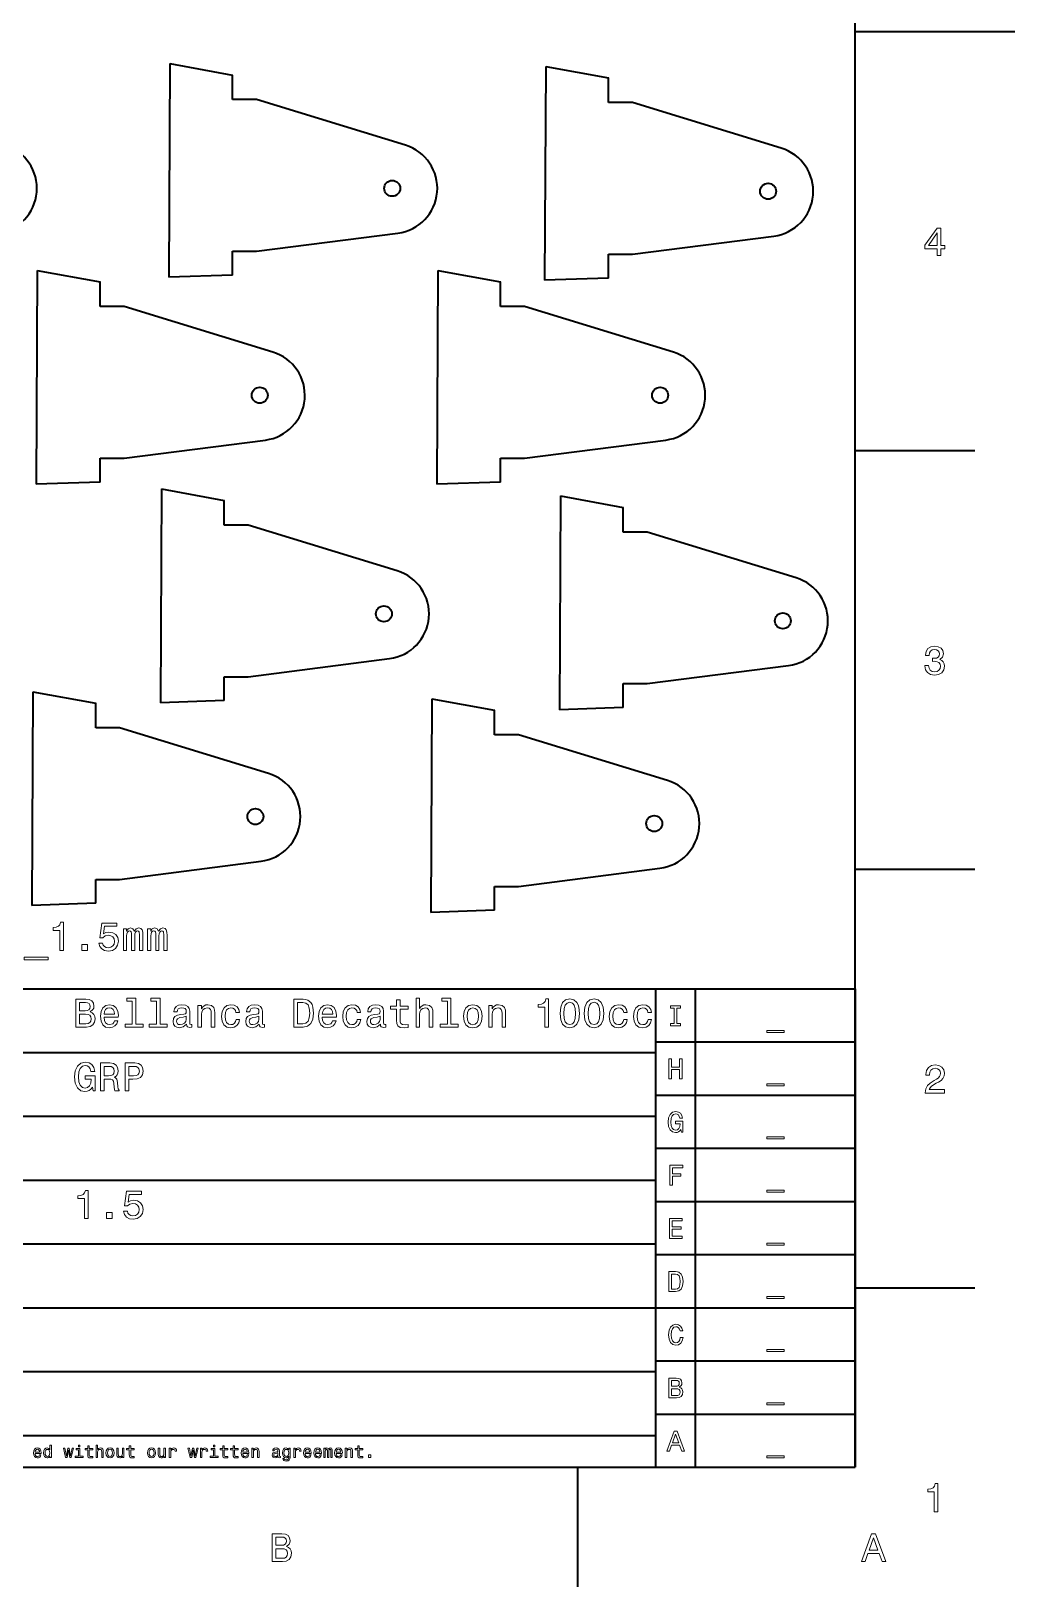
# Model space of a CAD drawing. Extents: x 0 to 1000, y 0 to 400.
# Drawn here: x 876.8 to 1000, y 5 to 200.1 of the extents above; entities that cross this region are included whole.
import ezdxf

# ---------------------------------------------------------------- set-up
doc = ezdxf.new("R2010")
doc.units = 0

msp = doc.modelspace()

# ---------------------------------------------------------------- linework, layer by layer
at = {"color": 7, "lineweight": 35}
for p, q in [((980, 20), (980, 380)), ((980, 200), (1000, 200)), ((894.122559, 196.009735), (893.994873, 169.210556)), ((894.122559, 196.009735), (901.990479, 194.561874)), ((941.217773, 195.640839), (941.090027, 168.84166)), ((941.217773, 195.640839), (949.085632, 194.192978)), ((901.990479, 191.475677), (901.990479, 194.561874)), ((949.085632, 191.106781), (949.085632, 194.192978)), ((904.990479, 191.475677), (901.990479, 191.475677)), ((923.647034, 185.757996), (904.990479, 191.475677)), ((952.085632, 191.106781), (949.085632, 191.106781)), ((970.742188, 185.389099), (952.085632, 191.106781)), ((904.990479, 172.475677), (922.70874, 174.745132)), ((952.085632, 172.106781), (969.803894, 174.376236)), ((901.990479, 169.475677), (901.990479, 172.475677)), ((901.990479, 172.475677), (904.990479, 172.475677)), ((949.085632, 169.106781), (949.085632, 172.106781)), ((949.085632, 172.106781), (952.085632, 172.106781)), ((877.522583, 170.064346), (877.394836, 143.265167)), ((877.522583, 170.064346), (885.390442, 168.616486)), ((927.691772, 170.064346), (927.564026, 143.265167)), ((927.691772, 170.064346), (935.559631, 168.616486)), ((885.390442, 165.530289), (885.390442, 168.616486)), ((901.990479, 169.475677), (893.994873, 169.210556)), ((935.559631, 165.530289), (935.559631, 168.616486)), ((949.085632, 169.106781), (941.090027, 168.84166)), ((888.390442, 165.530289), (885.390442, 165.530289)), ((907.046997, 159.812607), (888.390442, 165.530289)), ((938.559631, 165.530289), (935.559631, 165.530289)), ((957.216187, 159.812607), (938.559631, 165.530289)), ((888.390442, 146.530289), (906.108704, 148.799744)), ((938.559631, 146.530289), (956.277893, 148.799744)), ((885.390442, 143.530289), (885.390442, 146.530289)), ((885.390442, 146.530289), (888.390442, 146.530289)), ((935.559631, 143.530289), (935.559631, 146.530289)), ((935.559631, 146.530289), (938.559631, 146.530289)), ((980, 147.5), (995, 147.5)), ((885.390442, 143.530289), (877.394836, 143.265167)), ((893.084839, 142.659439), (892.957092, 115.86026)), ((893.084839, 142.659439), (900.952698, 141.211578)), ((935.559631, 143.530289), (927.564026, 143.265167)), ((900.952698, 138.125381), (900.952698, 141.211578)), ((943.062256, 141.782654), (942.934509, 114.983475)), ((943.062256, 141.782654), (950.930115, 140.334793)), ((950.930115, 137.248596), (950.930115, 140.334793)), ((903.952698, 138.125381), (900.952698, 138.125381)), ((922.609253, 132.4077), (903.952698, 138.125381)), ((953.930115, 137.248596), (950.930115, 137.248596)), ((972.58667, 131.530914), (953.930115, 137.248596)), ((903.952698, 119.125374), (921.670959, 121.394836)), ((900.952698, 116.125374), (900.952698, 119.125374)), ((900.952698, 119.125374), (903.952698, 119.125374)), ((953.930115, 118.248589), (971.648376, 120.518051)), ((876.976562, 117.242836), (876.848816, 90.443657)), ((876.976562, 117.242836), (884.844421, 115.794983)), ((950.930115, 115.248589), (950.930115, 118.248589)), ((950.930115, 118.248589), (953.930115, 118.248589)), ((884.844421, 112.708771), (884.844421, 115.794983)), ((900.952698, 116.125374), (892.957092, 115.86026)), ((926.953979, 116.366035), (926.826233, 89.566856)), ((926.953979, 116.366035), (934.821838, 114.918182)), ((950.930115, 115.248589), (942.934509, 114.983475)), ((934.821838, 111.83197), (934.821838, 114.918182)), ((887.844421, 112.708771), (884.844421, 112.708771)), ((906.500977, 106.991096), (887.844421, 112.708771)), ((937.821838, 111.83197), (934.821838, 111.83197)), ((956.478394, 106.114296), (937.821838, 111.83197)), ((887.844421, 93.708771), (905.562683, 95.978233)), ((884.844421, 90.708771), (884.844421, 93.708771)), ((884.844421, 93.708771), (887.844421, 93.708771)), ((937.821838, 92.83197), (955.5401, 95.101433)), ((980, 95), (995, 95)), ((934.821838, 89.83197), (934.821838, 92.83197)), ((934.821838, 92.83197), (937.821838, 92.83197)), ((884.844421, 90.708771), (876.848816, 90.443657)), ((934.821838, 89.83197), (926.826233, 89.566856)), ((790, 80), (980, 80)), ((955, 20), (955, 80)), ((960, 20), (960, 80)), ((980, 80), (980, 20)), ((955, 73.333336), (980, 73.333336)), ((835, 72), (955, 72)), ((955, 66.666664), (980, 66.666664)), ((835, 64), (955, 64)), ((955, 60), (980, 60)), ((835, 56), (955, 56)), ((955, 53.333332), (980, 53.333332)), ((835, 48), (955, 48)), ((955, 46.666668), (980, 46.666668)), ((980, 42.5), (995, 42.5)), ((835, 40), (955, 40)), ((955, 40), (980, 40)), ((955, 33.333332), (980, 33.333332)), ((835, 32), (955, 32)), ((955, 26.666666), (980, 26.666666)), ((790, 24), (955, 24)), ((20, 20), (980, 20)), ((790, 20), (980, 20)), ((945.200012, 20), (945.200012, 5))]:
    msp.add_line(p, q, dxfattribs=at)
at = {"color": 7, "lineweight": 13}
for points in [[(990.277405, 171.916794), (990.731262, 171.916794), (990.731262, 172.784225), (991.23053, 172.784225), (991.23053, 173.187683), (990.731262, 173.187683), (990.731262, 175.341141), (990.272339, 175.341141), (988.739197, 173.228027), (988.739197, 172.784225), (990.277405, 172.784225)], [(989.162842, 173.187683), (990.277405, 174.756134), (990.277405, 173.187683)], [(988.729126, 120.516212), (988.729126, 120.480904), (988.809814, 119.996758), (989.046814, 119.633644), (989.420044, 119.401657), (989.914246, 119.315918), (990.438782, 119.401657), (990.832153, 119.623558), (991.08429, 119.976585), (991.175049, 120.430473), (991.134705, 120.728027), (991.023804, 120.9701), (990.842224, 121.1567), (990.600159, 121.29287), (990.927979, 121.565201), (991.043945, 121.998917), (990.968323, 122.392288), (990.751465, 122.689842), (990.398438, 122.876442), (989.914246, 122.942001), (989.460388, 122.861313), (989.112427, 122.639412), (988.885437, 122.286385), (988.809814, 121.81736), (988.809814, 121.782059), (989.258667, 121.782059), (989.299011, 122.104828), (989.430115, 122.336815), (989.641907, 122.478027), (989.939514, 122.528458), (990.201721, 122.488113), (990.393372, 122.382202), (990.509399, 122.210732), (990.554749, 121.978745), (990.509399, 121.731628), (990.388306, 121.565201), (990.176514, 121.46434), (989.889038, 121.434074), (989.692383, 121.439117), (989.692383, 121.040703), (989.939514, 121.050789), (990.257202, 121.005402), (990.494263, 120.884369), (990.635437, 120.687683), (990.685913, 120.430473), (990.630432, 120.13797), (990.484131, 119.921112), (990.252197, 119.784943), (989.944519, 119.739555), (989.626831, 119.789986), (989.394836, 119.941284), (989.248535, 120.183357), (989.193115, 120.516212)], [(880.328735, 84.81263), (880.787659, 84.81263), (880.787659, 88.337845), (880.444702, 88.337845), (880.353943, 88.030212), (880.172424, 87.823441), (879.89502, 87.7024), (879.511719, 87.662056), (879.511719, 87.303986), (880.328735, 87.303986)], [(885.240845, 85.725456), (885.351807, 85.311913), (885.598938, 84.989143), (885.962036, 84.787415), (886.426025, 84.711761), (886.935364, 84.802544), (887.333801, 85.04966), (887.585938, 85.443031), (887.681763, 85.947357), (887.596069, 86.416374), (887.353943, 86.784531), (886.975708, 87.021561), (886.486511, 87.1073), (886.108276, 87.046783), (885.815796, 86.880356), (885.95697, 87.823441), (887.490112, 87.823441), (887.490112, 88.236984), (885.61908, 88.236984), (885.341736, 86.381073), (885.745178, 86.381073), (886.037659, 86.618103), (886.410889, 86.703842), (886.733643, 86.648361), (886.980774, 86.486984), (887.137085, 86.239861), (887.192566, 85.922142), (887.137085, 85.604416), (886.975708, 85.3573), (886.728577, 85.200958), (886.410889, 85.145485), (886.143555, 85.180786), (885.936829, 85.296776), (885.785522, 85.478333), (885.709839, 85.725456)], [(888.307129, 84.81263), (888.715637, 84.81263), (888.715637, 86.623146), (888.740845, 86.895485), (888.816528, 87.092171), (888.932495, 87.20816), (889.083801, 87.253555), (889.204834, 87.213203), (889.285522, 87.112343), (889.325867, 86.940872), (889.341003, 86.713928), (889.341003, 84.81263), (889.724304, 84.81263), (889.724304, 86.623146), (889.749512, 86.890442), (889.825134, 87.087128), (889.946167, 87.20816), (890.097473, 87.253555), (890.218506, 87.213203), (890.299194, 87.112343), (890.349609, 86.713928), (890.349609, 84.81263), (890.758118, 84.81263), (890.758118, 86.68367), (890.73291, 87.071999), (890.652222, 87.369545), (890.490845, 87.551102), (890.228577, 87.616661), (889.920959, 87.5158), (889.68396, 87.223289), (889.497314, 87.510757), (889.184631, 87.616661), (888.897217, 87.5158), (888.7005, 87.233376), (888.7005, 87.520844), (888.307129, 87.520844)], [(891.34314, 84.81263), (891.751648, 84.81263), (891.751648, 86.623146), (891.776855, 86.895485), (891.852539, 87.092171), (891.968506, 87.20816), (892.119812, 87.253555), (892.240845, 87.213203), (892.321533, 87.112343), (892.361877, 86.940872), (892.377014, 86.713928), (892.377014, 84.81263), (892.760315, 84.81263), (892.760315, 86.623146), (892.785522, 86.890442), (892.861145, 87.087128), (892.982178, 87.20816), (893.133484, 87.253555), (893.254517, 87.213203), (893.335205, 87.112343), (893.385681, 86.713928), (893.385681, 84.81263), (893.794189, 84.81263), (893.794189, 86.68367), (893.768921, 87.071999), (893.688232, 87.369545), (893.526855, 87.551102), (893.264648, 87.616661), (892.95697, 87.5158), (892.719971, 87.223289), (892.533386, 87.510757), (892.220703, 87.616661), (891.933228, 87.5158), (891.736511, 87.233376), (891.736511, 87.520844), (891.34314, 87.520844)], [(875.865479, 83.975456), (875.865479, 83.622429), (878.901489, 83.622429), (878.901489, 83.975456)], [(883.107544, 84.81263), (883.803528, 84.81263), (883.803528, 85.564072), (883.107544, 85.564072)], [(884.148438, 77.081413), (884.501465, 77.373917), (884.592224, 77.570602), (884.622498, 77.812683), (884.556946, 78.190918), (884.360229, 78.463257), (884.04248, 78.629684), (883.598694, 78.690201), (882.353027, 78.690201), (882.353027, 75.190201), (883.669312, 75.190201), (884.138306, 75.260803), (884.486328, 75.467575), (884.703186, 75.795387), (884.778809, 76.239189), (884.733459, 76.536743), (884.612366, 76.783859), (884.41571, 76.965416)], [(883.502869, 77.237755), (882.817017, 77.237755), (882.817017, 78.271614), (883.543213, 78.271614), (883.815552, 78.241356), (884.007202, 78.150574), (884.123169, 77.994232), (884.163574, 77.762245), (884.118164, 77.530258), (883.997131, 77.368874), (883.790344, 77.268013)], [(889.42865, 78.438042), (889.42865, 75.5634), (888.515869, 75.5634), (888.515869, 75.190201), (890.780273, 75.190201), (890.780273, 75.5634), (889.872498, 75.5634), (889.872498, 78.811241), (888.732727, 78.811241), (888.732727, 78.438042)], [(892.464722, 78.438042), (892.464722, 75.5634), (891.55188, 75.5634), (891.55188, 75.190201), (893.816284, 75.190201), (893.816284, 75.5634), (892.908508, 75.5634), (892.908508, 78.811241), (891.768738, 78.811241), (891.768738, 78.438042)], [(910.837158, 78.690201), (909.67218, 78.690201), (909.67218, 75.190201), (910.837158, 75.190201), (911.386902, 75.301155), (911.79541, 75.639046), (912.047546, 76.188759), (912.138306, 76.940201), (912.057617, 77.706772), (911.956787, 78.009369), (911.815552, 78.251442), (911.407043, 78.579247), (911.139771, 78.659943)], [(910.80188, 78.271614), (911.185181, 78.195961), (911.447388, 77.963974), (911.60376, 77.55043), (911.654175, 76.940201), (911.598694, 76.350143), (911.442383, 75.9366), (911.175049, 75.689484), (910.80188, 75.608788), (910.141235, 75.608788), (910.141235, 78.271614)], [(922.537476, 77.429398), (922.537476, 76.072769), (922.567749, 75.634003), (922.708923, 75.331413), (922.991333, 75.1549), (923.470459, 75.094383), (923.994934, 75.119598), (923.994934, 75.502884), (923.611694, 75.472618), (923.263672, 75.51297), (923.077087, 75.639046), (922.996399, 75.850861), (922.981262, 76.148415), (922.981262, 77.429398), (923.994934, 77.429398), (923.994934, 77.807632), (922.981262, 77.807632), (922.981262, 78.599426), (922.537476, 78.599426), (922.537476, 77.807632), (921.770874, 77.807632), (921.770874, 77.429398)], [(924.978394, 75.190201), (925.42218, 75.190201), (925.42218, 76.753601), (925.46759, 77.111671), (925.613831, 77.373917), (925.840759, 77.535301), (926.143372, 77.595818), (926.385437, 77.545387), (926.536743, 77.409218), (926.612366, 77.182274), (926.637573, 76.879684), (926.637573, 75.190201), (927.081421, 75.190201), (927.081421, 76.970459), (927.061218, 77.328529), (926.970459, 77.626083), (926.672913, 77.898415), (926.208923, 77.994232), (925.956787, 77.958931), (925.739929, 77.863113), (925.55835, 77.711815), (925.42218, 77.505043), (925.42218, 78.811241), (924.978394, 78.811241)], [(928.896973, 78.438042), (928.896973, 75.5634), (927.984131, 75.5634), (927.984131, 75.190201), (930.248535, 75.190201), (930.248535, 75.5634), (929.340759, 75.5634), (929.340759, 78.811241), (928.200989, 78.811241), (928.200989, 78.438042)], [(941.111694, 75.190201), (941.570618, 75.190201), (941.570618, 78.715416), (941.227661, 78.715416), (941.136902, 78.407784), (940.955322, 78.201004), (940.677917, 78.079971), (940.294678, 78.039627), (940.294678, 77.681557), (941.111694, 77.681557)], [(943.023071, 76.899857), (943.098694, 76.10807), (943.335693, 75.543228), (943.713989, 75.200287), (944.238464, 75.089333), (944.757935, 75.200287), (945.136169, 75.543228), (945.368164, 76.10807), (945.448853, 76.899857), (945.368164, 77.6866), (945.272339, 77.999275), (945.136169, 78.256485), (944.757935, 78.599426), (944.238464, 78.715416), (943.713989, 78.599426), (943.335693, 78.251442), (943.098694, 77.6866)], [(943.507202, 76.899857), (943.547546, 77.510086), (943.673645, 77.948845), (943.900574, 78.206055), (944.238464, 78.296829), (944.571289, 78.206055), (944.798279, 77.948845), (944.924316, 77.510086), (944.964661, 76.899857), (944.924316, 76.284584), (944.798279, 75.845818), (944.571289, 75.588615), (944.238464, 75.502884), (943.900574, 75.588615), (943.673645, 75.845818), (943.547546, 76.284584)], [(946.059082, 76.899857), (946.134705, 76.10807), (946.371765, 75.543228), (946.75, 75.200287), (947.274475, 75.089333), (947.793945, 75.200287), (948.17218, 75.543228), (948.404175, 76.10807), (948.484863, 76.899857), (948.404175, 77.6866), (948.30835, 77.999275), (948.17218, 78.256485), (947.793945, 78.599426), (947.274475, 78.715416), (946.75, 78.599426), (946.371765, 78.251442), (946.134705, 77.6866)], [(946.543213, 76.899857), (946.583557, 77.510086), (946.709656, 77.948845), (946.936584, 78.206055), (947.274475, 78.296829), (947.607361, 78.206055), (947.83429, 77.948845), (947.960388, 77.510086), (948.000732, 76.899857), (947.960388, 76.284584), (947.83429, 75.845818), (947.607361, 75.588615), (947.274475, 75.502884), (946.936584, 75.588615), (946.709656, 75.845818), (946.583557, 76.284584)], [(883.613831, 75.608788), (882.817017, 75.608788), (882.817017, 76.814117), (883.56842, 76.814117), (883.886169, 76.778816), (884.113098, 76.672913), (884.249268, 76.491356), (884.294678, 76.229103), (884.249268, 75.951729), (884.123169, 75.760086), (883.911377, 75.644089)], [(885.898438, 76.415703), (887.673645, 76.415703), (887.67865, 76.622475), (887.597961, 77.202446), (887.376099, 77.636169), (887.023071, 77.898415), (886.554016, 77.994232), (886.095093, 77.893372), (885.742065, 77.610947), (885.515137, 77.152016), (885.434448, 76.546829), (885.510071, 75.926514), (885.737061, 75.472618), (886.085022, 75.190201), (886.538879, 75.094383), (886.932251, 75.159943), (887.255066, 75.331413), (887.492065, 75.603745), (887.628235, 75.966858), (887.189453, 75.966858), (887.098694, 75.765129), (886.96759, 75.613831), (886.59436, 75.492798), (886.306946, 75.548271), (886.090088, 75.724785), (885.948853, 76.012245), (885.898438, 76.400574)], [(885.898438, 76.788902), (885.953918, 77.136887), (886.090088, 77.394089), (886.296814, 77.55043), (886.569153, 77.605904), (886.836426, 77.55043), (887.043213, 77.394089), (887.169312, 77.136887), (887.214722, 76.788902)], [(896.226929, 75.543228), (896.226929, 75.528099), (896.252136, 75.356628), (896.32782, 75.235588), (896.645508, 75.139771), (896.892639, 75.180115), (896.892639, 75.523056), (896.786743, 75.507927), (896.645508, 75.573486), (896.6203, 75.775215), (896.6203, 77.177231), (896.559814, 77.535301), (896.383301, 77.78746), (896.075623, 77.938759), (895.641907, 77.994232), (895.218323, 77.933716), (894.90564, 77.762245), (894.708923, 77.494957), (894.643372, 77.14193), (894.643372, 77.111671), (895.041809, 77.111671), (895.077087, 77.323486), (895.188049, 77.474785), (895.369568, 77.565559), (895.626831, 77.600861), (895.873901, 77.575645), (896.050415, 77.5), (896.156311, 77.368874), (896.19165, 77.187317), (896.171448, 76.975502), (896.090759, 76.869598), (895.889038, 76.81916), (895.510803, 76.778816), (895.077087, 76.688042), (894.76947, 76.526657), (894.587891, 76.274498), (894.53241, 75.901299), (894.582825, 75.568443), (894.739197, 75.321327), (894.991333, 75.164986), (895.339355, 75.109512), (895.80835, 75.215416)], [(896.176514, 76.138329), (896.115967, 75.876083), (895.95459, 75.674347), (895.712524, 75.543228), (895.414978, 75.497841), (895.223328, 75.523056), (895.087158, 75.603745), (895.001465, 75.744957), (894.976196, 75.941643), (894.996399, 76.118156), (895.077087, 76.244232), (895.399841, 76.385445), (895.80835, 76.445961), (896.176514, 76.567001)], [(897.654175, 75.190201), (898.097961, 75.190201), (898.097961, 76.753601), (898.143372, 77.111671), (898.289612, 77.373917), (898.516602, 77.535301), (898.819153, 77.595818), (899.061218, 77.545387), (899.212524, 77.409218), (899.288208, 77.182274), (899.313416, 76.879684), (899.313416, 75.190201), (899.757202, 75.190201), (899.757202, 76.970459), (899.737061, 77.328529), (899.64624, 77.626083), (899.348694, 77.898415), (898.884705, 77.994232), (898.627502, 77.958931), (898.410645, 77.863113), (898.22406, 77.701729), (898.07782, 77.484871), (898.07782, 77.898415), (897.654175, 77.898415)], [(902.414978, 77.000717), (902.85376, 77.000717), (902.762939, 77.404175), (902.546082, 77.721901), (902.208191, 77.918587), (901.76947, 77.994232), (901.285278, 77.893372), (900.917175, 77.610947), (900.685181, 77.152016), (900.604492, 76.536743), (900.680115, 75.926514), (900.907043, 75.472618), (901.265137, 75.190201), (901.754333, 75.094383), (902.188049, 75.170029), (902.52594, 75.381844), (902.757935, 75.714699), (902.858765, 76.158501), (902.435181, 76.158501), (902.359497, 75.876083), (902.218323, 75.664261), (902.016602, 75.533142), (901.76947, 75.492798), (901.461792, 75.558357), (901.239929, 75.760086), (901.10376, 76.087898), (901.05835, 76.551872), (901.10376, 77.00576), (901.244934, 77.333572), (901.471924, 77.535301), (901.76947, 77.605904), (902.031677, 77.560516), (902.228394, 77.444527), (902.359497, 77.252884)], [(905.335022, 75.543228), (905.335022, 75.528099), (905.360229, 75.356628), (905.435852, 75.235588), (905.753601, 75.139771), (906.000732, 75.180115), (906.000732, 75.523056), (905.894836, 75.507927), (905.753601, 75.573486), (905.728394, 75.775215), (905.728394, 77.177231), (905.667847, 77.535301), (905.491333, 77.78746), (905.183716, 77.938759), (904.75, 77.994232), (904.326355, 77.933716), (904.013672, 77.762245), (903.817017, 77.494957), (903.751465, 77.14193), (903.751465, 77.111671), (904.149841, 77.111671), (904.185181, 77.323486), (904.296143, 77.474785), (904.477661, 77.565559), (904.734863, 77.600861), (904.981995, 77.575645), (905.158508, 77.5), (905.264404, 77.368874), (905.299683, 77.187317), (905.279541, 76.975502), (905.198853, 76.869598), (904.997131, 76.81916), (904.618896, 76.778816), (904.185181, 76.688042), (903.877502, 76.526657), (903.695984, 76.274498), (903.640503, 75.901299), (903.690918, 75.568443), (903.84729, 75.321327), (904.099426, 75.164986), (904.447388, 75.109512), (904.916443, 75.215416)], [(905.284607, 76.138329), (905.22406, 75.876083), (905.062683, 75.674347), (904.820618, 75.543228), (904.523071, 75.497841), (904.331421, 75.523056), (904.195251, 75.603745), (904.109497, 75.744957), (904.08429, 75.941643), (904.104492, 76.118156), (904.185181, 76.244232), (904.507935, 76.385445), (904.916443, 76.445961), (905.284607, 76.567001)], [(913.222595, 76.415703), (914.997864, 76.415703), (915.002869, 76.622475), (914.92218, 77.202446), (914.700317, 77.636169), (914.34729, 77.898415), (913.878235, 77.994232), (913.419312, 77.893372), (913.066284, 77.610947), (912.839355, 77.152016), (912.758667, 76.546829), (912.83429, 75.926514), (913.061218, 75.472618), (913.409241, 75.190201), (913.863098, 75.094383), (914.25647, 75.159943), (914.579224, 75.331413), (914.816284, 75.603745), (914.952454, 75.966858), (914.513672, 75.966858), (914.422913, 75.765129), (914.291809, 75.613831), (913.918579, 75.492798), (913.631104, 75.548271), (913.414246, 75.724785), (913.273071, 76.012245), (913.222595, 76.400574)], [(913.222595, 76.788902), (913.278076, 77.136887), (913.414246, 77.394089), (913.621033, 77.55043), (913.893372, 77.605904), (914.160645, 77.55043), (914.367432, 77.394089), (914.49353, 77.136887), (914.538879, 76.788902)], [(917.595093, 77.000717), (918.033875, 77.000717), (917.943054, 77.404175), (917.726196, 77.721901), (917.388306, 77.918587), (916.949585, 77.994232), (916.465393, 77.893372), (916.09729, 77.610947), (915.865295, 77.152016), (915.784607, 76.536743), (915.860229, 75.926514), (916.087158, 75.472618), (916.445251, 75.190201), (916.934448, 75.094383), (917.368164, 75.170029), (917.706055, 75.381844), (917.938049, 75.714699), (918.038879, 76.158501), (917.615295, 76.158501), (917.539612, 75.876083), (917.398438, 75.664261), (917.196655, 75.533142), (916.949585, 75.492798), (916.641907, 75.558357), (916.420044, 75.760086), (916.283875, 76.087898), (916.238464, 76.551872), (916.283875, 77.00576), (916.425049, 77.333572), (916.652039, 77.535301), (916.949585, 77.605904), (917.211792, 77.560516), (917.408508, 77.444527), (917.539612, 77.252884)], [(920.515137, 75.543228), (920.515137, 75.528099), (920.540344, 75.356628), (920.615967, 75.235588), (920.933716, 75.139771), (921.180847, 75.180115), (921.180847, 75.523056), (921.074951, 75.507927), (920.933716, 75.573486), (920.908508, 75.775215), (920.908508, 77.177231), (920.847961, 77.535301), (920.671448, 77.78746), (920.363831, 77.938759), (919.930115, 77.994232), (919.50647, 77.933716), (919.193787, 77.762245), (918.997131, 77.494957), (918.93158, 77.14193), (918.93158, 77.111671), (919.329956, 77.111671), (919.365295, 77.323486), (919.476196, 77.474785), (919.657776, 77.565559), (919.914978, 77.600861), (920.162109, 77.575645), (920.338623, 77.5), (920.444519, 77.368874), (920.479797, 77.187317), (920.459656, 76.975502), (920.378967, 76.869598), (920.177246, 76.81916), (919.799011, 76.778816), (919.365295, 76.688042), (919.057617, 76.526657), (918.876099, 76.274498), (918.820618, 75.901299), (918.871033, 75.568443), (919.027344, 75.321327), (919.279541, 75.164986), (919.627502, 75.109512), (920.096558, 75.215416)], [(920.464722, 76.138329), (920.404175, 75.876083), (920.242798, 75.674347), (920.000732, 75.543228), (919.703186, 75.497841), (919.511536, 75.523056), (919.375366, 75.603745), (919.289612, 75.744957), (919.264404, 75.941643), (919.284607, 76.118156), (919.365295, 76.244232), (919.688049, 76.385445), (920.096558, 76.445961), (920.464722, 76.567001)], [(930.919312, 76.541786), (931, 75.926514), (931.231995, 75.472618), (931.600159, 75.190201), (932.09436, 75.094383), (932.583557, 75.190201), (932.951721, 75.467575), (933.183716, 75.921471), (933.26947, 76.541786), (933.183716, 77.157059), (932.951721, 77.61599), (932.583557, 77.893372), (932.09436, 77.994232), (931.600159, 77.893372), (931.231995, 77.610947), (931, 77.157059)], [(931.373169, 76.546829), (931.418579, 77.000717), (931.559814, 77.328529), (931.786743, 77.530258), (932.09436, 77.600861), (932.396973, 77.530258), (932.623901, 77.333572), (932.765137, 77.000717), (932.815552, 76.546829), (932.765137, 76.087898), (932.623901, 75.755043), (932.396973, 75.553314), (932.09436, 75.487755), (931.786743, 75.553314), (931.559814, 75.755043), (931.418579, 76.087898)], [(934.086426, 75.190201), (934.530273, 75.190201), (934.530273, 76.753601), (934.575623, 77.111671), (934.721924, 77.373917), (934.948853, 77.535301), (935.251465, 77.595818), (935.49353, 77.545387), (935.644775, 77.409218), (935.720459, 77.182274), (935.745667, 76.879684), (935.745667, 75.190201), (936.189453, 75.190201), (936.189453, 76.970459), (936.169312, 77.328529), (936.078491, 77.626083), (935.780945, 77.898415), (935.317017, 77.994232), (935.059814, 77.958931), (934.842957, 77.863113), (934.656311, 77.701729), (934.510071, 77.484871), (934.510071, 77.898415), (934.086426, 77.898415)], [(950.991333, 77.000717), (951.430115, 77.000717), (951.339355, 77.404175), (951.122437, 77.721901), (950.784546, 77.918587), (950.345825, 77.994232), (949.861694, 77.893372), (949.49353, 77.610947), (949.261536, 77.152016), (949.180847, 76.536743), (949.25647, 75.926514), (949.483398, 75.472618), (949.841492, 75.190201), (950.330688, 75.094383), (950.764404, 75.170029), (951.102295, 75.381844), (951.33429, 75.714699), (951.435181, 76.158501), (951.011536, 76.158501), (950.935852, 75.876083), (950.794678, 75.664261), (950.592896, 75.533142), (950.345825, 75.492798), (950.038147, 75.558357), (949.816284, 75.760086), (949.680115, 76.087898), (949.634705, 76.551872), (949.680115, 77.00576), (949.821289, 77.333572), (950.048279, 77.535301), (950.345825, 77.605904), (950.608032, 77.560516), (950.804749, 77.444527), (950.935852, 77.252884)], [(954.027344, 77.000717), (954.466125, 77.000717), (954.375366, 77.404175), (954.158508, 77.721901), (953.820618, 77.918587), (953.381836, 77.994232), (952.897705, 77.893372), (952.529541, 77.610947), (952.297546, 77.152016), (952.216858, 76.536743), (952.29248, 75.926514), (952.51947, 75.472618), (952.877502, 75.190201), (953.366699, 75.094383), (953.800415, 75.170029), (954.138306, 75.381844), (954.3703, 75.714699), (954.471191, 76.158501), (954.047546, 76.158501), (953.971924, 75.876083), (953.830688, 75.664261), (953.628967, 75.533142), (953.381836, 75.492798), (953.074219, 75.558357), (952.852295, 75.760086), (952.716125, 76.087898), (952.670715, 76.551872), (952.716125, 77.00576), (952.857361, 77.333572), (953.08429, 77.535301), (953.381836, 77.605904), (953.644104, 77.560516), (953.840759, 77.444527), (953.971924, 77.252884)], [(957.33429, 75.659821), (956.87323, 75.659821), (956.87323, 75.357224), (958.126831, 75.357224), (958.126831, 75.659821), (957.66571, 75.659821), (957.66571, 77.554626), (958.126831, 77.554626), (958.126831, 77.857224), (956.87323, 77.857224), (956.87323, 77.554626), (957.33429, 77.554626)], [(968.91571, 74.759239), (968.91571, 74.50708), (971.08429, 74.50708), (971.08429, 74.759239)], [(884.440918, 67.659218), (884.526672, 67.190201), (884.778809, 67.190201), (884.778809, 69.081413), (883.502869, 69.081413), (883.502869, 68.65274), (884.289612, 68.65274), (884.289612, 68.622475), (884.229126, 68.158501), (884.067749, 67.815559), (883.820618, 67.598701), (883.512939, 67.528099), (883.170044, 67.618874), (882.90271, 67.891212), (882.731262, 68.340057), (882.670776, 68.95533), (882.726196, 69.565559), (882.897705, 70.014412), (883.170044, 70.286743), (883.538208, 70.382561), (883.790344, 70.33213), (883.997131, 70.190918), (884.148438, 69.953888), (884.234131, 69.636169), (884.733459, 69.636169), (884.602295, 70.120316), (884.355164, 70.483429), (884.007202, 70.70533), (883.56842, 70.786026), (882.99353, 70.659943), (882.559814, 70.291786), (882.28241, 69.711815), (882.186584, 68.940201), (882.28241, 68.163544), (882.559814, 67.583572), (882.968323, 67.215416), (883.482727, 67.094383), (883.770203, 67.134727), (884.027405, 67.235588), (884.249268, 67.412102)], [(885.429382, 67.190201), (885.898438, 67.190201), (885.898438, 68.66787), (886.377502, 68.66787), (886.73053, 68.65274), (886.952454, 68.58213), (887.073486, 68.415703), (887.123901, 68.118156), (887.149109, 67.664261), (887.179382, 67.366714), (887.239929, 67.190201), (887.76947, 67.190201), (887.76947, 67.286018), (887.653442, 67.427231), (887.613098, 67.689484), (887.57782, 68.254318), (887.492065, 68.672913), (887.376099, 68.804031), (887.194519, 68.899857), (887.39624, 69.025932), (887.537476, 69.202446), (887.628235, 69.424347), (887.658508, 69.691643), (887.587891, 70.115273), (887.386169, 70.432999), (887.053345, 70.624641), (886.599426, 70.690201), (885.429382, 70.690201)], [(886.468323, 70.261528), (886.77594, 70.23127), (886.992798, 70.135445), (887.128967, 69.958931), (887.174377, 69.681557), (887.123901, 69.389046), (886.987732, 69.212532), (886.755737, 69.121758), (886.438049, 69.096542), (885.898438, 69.096542), (885.898438, 70.261528)], [(888.52594, 67.190201), (888.989929, 67.190201), (888.989929, 68.66787), (889.504333, 68.66787), (890.023804, 68.693085), (890.437317, 68.869598), (890.70459, 69.212532), (890.79541, 69.681557), (890.724792, 70.115273), (890.523071, 70.432999), (890.190186, 70.624641), (889.736328, 70.690201), (888.52594, 70.690201)], [(889.610229, 70.261528), (889.912842, 70.23127), (890.134705, 70.135445), (890.265869, 69.958931), (890.311218, 69.681557), (890.260803, 69.389046), (890.124634, 69.212532), (889.892639, 69.121758), (889.574951, 69.096542), (888.989929, 69.096542), (888.989929, 70.261528)], [(956.664246, 68.690559), (956.999268, 68.690559), (956.999268, 69.864914), (958.000732, 69.864914), (958.000732, 68.690559), (958.332153, 68.690559), (958.332153, 71.190559), (958.000732, 71.190559), (958.000732, 70.171104), (956.999268, 70.171104), (956.999268, 71.190559), (956.664246, 71.190559)], [(988.76947, 66.916786), (991.175049, 66.916786), (991.175049, 67.350502), (989.273804, 67.350502), (989.3797, 67.587532), (989.561218, 67.784218), (990.121033, 68.142288), (990.418579, 68.293587), (990.751465, 68.510445), (990.988464, 68.762604), (991.124634, 69.060158), (991.175049, 69.398056), (991.089355, 69.821686), (990.852295, 70.154541), (990.489197, 70.366356), (990.020203, 70.442001), (989.536011, 70.35627), (989.167847, 70.119232), (988.930847, 69.740997), (988.850159, 69.241714), (988.850159, 69.171112), (989.309082, 69.171112), (989.309082, 69.211456), (989.354492, 69.554398), (989.490662, 69.806557), (989.70752, 69.967941), (989.994934, 70.023415), (990.287476, 69.972984), (990.504333, 69.846901), (990.645569, 69.650215), (990.695984, 69.403099), (990.660645, 69.171112), (990.564819, 68.974426), (990.403442, 68.802956), (990.18158, 68.651657), (989.884033, 68.490273), (989.389771, 68.177589), (989.041809, 67.844742), (988.835022, 67.441284), (988.76947, 66.931915)], [(968.91571, 68.092575), (968.91571, 67.840416), (971.08429, 67.840416), (971.08429, 68.092575)], [(958.159241, 62.35891), (958.220459, 62.023895), (958.400574, 62.023895), (958.400574, 63.37476), (957.489197, 63.37476), (957.489197, 63.068565), (958.051147, 63.068565), (958.051147, 63.046951), (958.007935, 62.715538), (957.892639, 62.470581), (957.716125, 62.315681), (957.496399, 62.265251), (957.251465, 62.33009), (957.060547, 62.524616), (956.938049, 62.845222), (956.894836, 63.284702), (956.934448, 63.720581), (957.056946, 64.041183), (957.251465, 64.23571), (957.514404, 64.304153), (957.694519, 64.268135), (957.842224, 64.167267), (957.950317, 63.997959), (958.011536, 63.771015), (958.368164, 63.771015), (958.274475, 64.116837), (958.097961, 64.376198), (957.849426, 64.534698), (957.536011, 64.592339), (957.125366, 64.502281), (956.815552, 64.239311), (956.617432, 63.825047), (956.549011, 63.273895), (956.617432, 62.719139), (956.815552, 62.304874), (957.107361, 62.041908), (957.474792, 61.955452), (957.680115, 61.984268), (957.863831, 62.056316), (958.022339, 62.182396)], [(968.91571, 61.425911), (968.91571, 61.173752), (971.08429, 61.173752), (971.08429, 61.425911)], [(956.761536, 55.357231), (957.096558, 55.357231), (957.096558, 56.506367), (958.148438, 56.506367), (958.148438, 56.805359), (957.096558, 56.805359), (957.096558, 57.554638), (958.389771, 57.554638), (958.389771, 57.857231), (956.761536, 57.857231)], [(883.427246, 51.190201), (883.886169, 51.190201), (883.886169, 54.715416), (883.543213, 54.715416), (883.452454, 54.40778), (883.270874, 54.201008), (882.99353, 54.079971), (882.610229, 54.039623), (882.610229, 53.681557), (883.427246, 53.681557)], [(968.91571, 54.759247), (968.91571, 54.507088), (971.08429, 54.507088), (971.08429, 54.759247)], [(888.339355, 52.103024), (888.450317, 51.68948), (888.697388, 51.366714), (889.060547, 51.164986), (889.524475, 51.089336), (890.033875, 51.180115), (890.432251, 51.427231), (890.684448, 51.820602), (890.780273, 52.324928), (890.694519, 52.793945), (890.452454, 53.162102), (890.074219, 53.399136), (889.585022, 53.484871), (889.206787, 53.424351), (888.914246, 53.257923), (889.055481, 54.201008), (890.588623, 54.201008), (890.588623, 54.614552), (888.71759, 54.614552), (888.440186, 52.758644), (888.843689, 52.758644), (889.136169, 52.995678), (889.509338, 53.081409), (889.832153, 53.025936), (890.079224, 52.864552), (890.235596, 52.617435), (890.291077, 52.299709), (890.235596, 51.981987), (890.074219, 51.734871), (889.827087, 51.578529), (889.509338, 51.523052), (889.242065, 51.558357), (889.035278, 51.674351), (888.884033, 51.855907), (888.80835, 52.103024)], [(886.206055, 51.190201), (886.902039, 51.190201), (886.902039, 51.941643), (886.206055, 51.941643)], [(956.74353, 48.690563), (958.328552, 48.690563), (958.328552, 48.993156), (957.074951, 48.993156), (957.074951, 49.839699), (958.19165, 49.839699), (958.19165, 50.138691), (957.074951, 50.138691), (957.074951, 50.88797), (958.299744, 50.88797), (958.299744, 51.190563), (956.74353, 51.190563)], [(968.91571, 48.092579), (968.91571, 47.84042), (971.08429, 47.84042), (971.08429, 48.092579)], [(957.496399, 44.523895), (956.664246, 44.523895), (956.664246, 42.023895), (957.496399, 42.023895), (957.889038, 42.103146), (958.180847, 42.344501), (958.360962, 42.737152), (958.425781, 43.273895), (958.368164, 43.821445), (958.296143, 44.037582), (958.195251, 44.210495), (957.903442, 44.444645), (957.712524, 44.502281)], [(957.471191, 44.224903), (957.744934, 44.170868), (957.932251, 44.005165), (958.043945, 43.709774), (958.079956, 43.273895), (958.040344, 42.852425), (957.92865, 42.557037), (957.737732, 42.380524), (957.471191, 42.322887), (956.999268, 42.322887), (956.999268, 44.224903)], [(968.91571, 41.425911), (968.91571, 41.173752), (971.08429, 41.173752), (971.08429, 41.425911)], [(958.083557, 36.286625), (958.011536, 35.984032), (957.892639, 35.767895), (957.726929, 35.634609), (957.53241, 35.591381), (957.298279, 35.656223), (957.114563, 35.850746), (956.992065, 36.167751), (956.952454, 36.607231), (956.992065, 37.04311), (957.110962, 37.363716), (957.294678, 37.558239), (957.53241, 37.626682), (957.705322, 37.59066), (957.853027, 37.489796), (957.968323, 37.327694), (958.047546, 37.104351), (958.389771, 37.104351), (958.281677, 37.446568), (958.09436, 37.705933), (957.838623, 37.868038), (957.53241, 37.925674), (957.150574, 37.835617), (956.858765, 37.583454), (956.671448, 37.169189), (956.606628, 36.607231), (956.671448, 36.045273), (956.858765, 35.631008), (957.150574, 35.375244), (957.53241, 35.288788), (957.867432, 35.357231), (958.137634, 35.548153), (958.328552, 35.861553), (958.429382, 36.286625)], [(968.91571, 34.759247), (968.91571, 34.507088), (971.08429, 34.507088), (971.08429, 34.759247)], [(957.950317, 30.041426), (958.202454, 30.250359), (958.267273, 30.39085), (958.288879, 30.563761), (958.242065, 30.833933), (958.101562, 31.028458), (957.874634, 31.147333), (957.557617, 31.190561), (956.667847, 31.190561), (956.667847, 28.690561), (957.608093, 28.690561), (957.943115, 28.740993), (958.19165, 28.888687), (958.346558, 29.122837), (958.400574, 29.43984), (958.368164, 29.652376), (958.281677, 29.82889), (958.141235, 29.958572)], [(957.489197, 30.153097), (956.999268, 30.153097), (956.999268, 30.891569), (957.518005, 30.891569), (957.712524, 30.869957), (957.849426, 30.805115), (957.932251, 30.693443), (957.961121, 30.527737), (957.92865, 30.36203), (957.842224, 30.246758), (957.694519, 30.174711)], [(957.56842, 28.989553), (956.999268, 28.989553), (956.999268, 29.850504), (957.536011, 29.850504), (957.763, 29.825287), (957.925049, 29.74964), (958.022339, 29.619957), (958.054749, 29.432636), (958.022339, 29.234509), (957.932251, 29.097622), (957.781006, 29.014769)], [(968.91571, 28.092579), (968.91571, 27.840418), (971.08429, 27.840418), (971.08429, 28.092579)], [(956.404907, 22.023895), (956.736328, 22.023895), (956.999268, 22.758766), (957.997131, 22.758766), (958.260071, 22.023895), (958.598694, 22.023895), (957.683716, 24.527498), (957.316284, 24.527498)], [(957.114563, 23.064962), (957.5, 24.167267), (957.885437, 23.064962)], [(877.245667, 21.739553), (878.00647, 21.739553), (878.008667, 21.828169), (877.97406, 22.076729), (877.878967, 22.262608), (877.727661, 22.375), (877.526672, 22.416065), (877.329956, 22.372837), (877.178711, 22.251801), (877.081421, 22.055115), (877.046814, 21.795748), (877.079285, 21.529898), (877.176514, 21.335373), (877.325684, 21.214336), (877.520203, 21.173269), (877.688782, 21.201368), (877.827087, 21.274855), (877.928711, 21.391569), (877.987061, 21.54719), (877.799011, 21.54719), (877.760071, 21.460733), (877.703918, 21.395893), (877.543945, 21.344019), (877.420776, 21.367794), (877.32782, 21.443443), (877.267334, 21.566643), (877.245667, 21.733068)], [(877.245667, 21.899494), (877.26947, 22.04863), (877.32782, 22.158861), (877.416443, 22.225864), (877.533142, 22.24964), (877.647705, 22.225864), (877.736328, 22.158861), (877.790344, 22.04863), (877.809814, 21.899494)], [(879.093689, 21.393732), (879.093689, 21.214336), (879.283875, 21.214336), (879.283875, 22.766211), (879.095825, 22.766211), (879.095825, 22.197765), (878.95105, 22.36203), (878.862427, 22.400936), (878.760803, 22.416065), (878.577087, 22.372837), (878.434448, 22.251801), (878.341492, 22.057276), (878.309082, 21.795748), (878.341492, 21.534222), (878.434448, 21.337536), (878.577087, 21.214336), (878.760803, 21.173269), (878.862427, 21.1884), (878.953186, 21.227304)], [(878.793213, 22.245316), (878.918579, 22.215057), (879.013672, 22.130762), (879.069885, 21.990273), (879.091492, 21.795748), (879.069885, 21.599062), (879.013672, 21.458572), (878.918579, 21.372118), (878.793213, 21.344019), (878.674377, 21.372118), (878.583618, 21.458572), (878.523071, 21.601225), (878.503601, 21.795748), (878.523071, 21.988111), (878.583618, 22.128601), (878.674377, 22.215057)], [(881.257202, 21.214336), (881.430115, 22.199926), (881.603027, 21.214336), (881.784607, 21.214336), (882.069885, 22.375), (881.886169, 22.375), (881.693848, 21.389408), (881.523071, 22.375), (881.335022, 22.375), (881.164307, 21.389408), (880.971924, 22.375), (880.790344, 22.375), (881.075684, 21.214336)], [(882.865295, 21.374279), (882.865295, 22.336094), (882.376831, 22.336094), (882.376831, 22.17399), (882.67511, 22.17399), (882.67511, 21.374279), (882.286011, 21.374279), (882.286011, 21.214336), (883.258667, 21.214336), (883.258667, 21.374279)], [(882.871765, 22.766211), (882.670776, 22.766211), (882.670776, 22.550072), (882.871765, 22.550072)], [(883.840088, 22.17399), (883.840088, 21.592579), (883.853027, 21.404537), (883.913574, 21.274855), (884.034607, 21.199207), (884.239929, 21.173269), (884.464722, 21.184076), (884.464722, 21.348343), (884.300476, 21.335373), (884.151306, 21.352665), (884.07135, 21.4067), (884.036743, 21.497478), (884.030273, 21.625), (884.030273, 22.17399), (884.464722, 22.17399), (884.464722, 22.336094), (884.030273, 22.336094), (884.030273, 22.675432), (883.840088, 22.675432), (883.840088, 22.336094), (883.511536, 22.336094), (883.511536, 22.17399)], [(884.886169, 21.214336), (885.076416, 21.214336), (885.076416, 21.884365), (885.095825, 22.037823), (885.158508, 22.150215), (885.255798, 22.219379), (885.385498, 22.245316), (885.489197, 22.223701), (885.554077, 22.165344), (885.586487, 22.068083), (885.59729, 21.9384), (885.59729, 21.214336), (885.787476, 21.214336), (885.787476, 21.977304), (885.778809, 22.130762), (885.739929, 22.258286), (885.612427, 22.375), (885.413574, 22.416065), (885.305481, 22.400936), (885.212585, 22.359869), (885.134766, 22.295029), (885.076416, 22.206411), (885.076416, 22.766211), (884.886169, 22.766211)], [(886.131165, 21.793587), (886.16571, 21.529898), (886.265137, 21.335373), (886.422913, 21.214336), (886.634766, 21.173269), (886.844421, 21.214336), (887.002197, 21.333212), (887.101624, 21.527737), (887.138367, 21.793587), (887.101624, 22.057276), (887.002197, 22.253962), (886.844421, 22.372837), (886.634766, 22.416065), (886.422913, 22.372837), (886.265137, 22.251801), (886.16571, 22.057276)], [(886.325684, 21.795748), (886.345154, 21.990273), (886.40564, 22.130762), (886.50293, 22.217218), (886.634766, 22.247478), (886.764404, 22.217218), (886.861694, 22.132925), (886.922241, 21.990273), (886.943848, 21.795748), (886.922241, 21.599062), (886.861694, 21.456411), (886.764404, 21.369955), (886.634766, 21.341858), (886.50293, 21.369955), (886.40564, 21.456411), (886.345154, 21.599062)], [(888.383301, 22.375), (888.193115, 22.375), (888.193115, 21.704971), (888.171509, 21.549351), (888.108826, 21.436958), (888.011536, 21.367794), (887.884033, 21.34618), (887.782471, 21.363472), (887.71759, 21.415344), (887.680847, 21.503962), (887.672241, 21.629322), (887.672241, 22.375), (887.481995, 22.375), (887.481995, 21.61203), (887.488525, 21.458572), (887.529541, 21.331051), (887.654907, 21.214336), (887.855957, 21.173269), (887.963989, 21.1884), (888.056946, 21.227304), (888.136902, 21.294308), (888.201782, 21.391569), (888.201782, 21.214336), (888.383301, 21.214336)], [(889.044678, 22.17399), (889.044678, 21.592579), (889.057678, 21.404537), (889.118164, 21.274855), (889.239258, 21.199207), (889.44458, 21.173269), (889.669312, 21.184076), (889.669312, 21.348343), (889.505066, 21.335373), (889.355957, 21.352665), (889.276001, 21.4067), (889.241394, 21.497478), (889.234924, 21.625), (889.234924, 22.17399), (889.669312, 22.17399), (889.669312, 22.336094), (889.234924, 22.336094), (889.234924, 22.675432), (889.044678, 22.675432), (889.044678, 22.336094), (888.716187, 22.336094), (888.716187, 22.17399)], [(891.335754, 21.793587), (891.370361, 21.529898), (891.469788, 21.335373), (891.627563, 21.214336), (891.839355, 21.173269), (892.049011, 21.214336), (892.206787, 21.333212), (892.306213, 21.527737), (892.342957, 21.793587), (892.306213, 22.057276), (892.206787, 22.253962), (892.049011, 22.372837), (891.839355, 22.416065), (891.627563, 22.372837), (891.469788, 22.251801), (891.370361, 22.057276)], [(891.530273, 21.795748), (891.549744, 21.990273), (891.610291, 22.130762), (891.70752, 22.217218), (891.839355, 22.247478), (891.969055, 22.217218), (892.066345, 22.132925), (892.126831, 21.990273), (892.148438, 21.795748), (892.126831, 21.599062), (892.066345, 21.456411), (891.969055, 21.369955), (891.839355, 21.341858), (891.70752, 21.369955), (891.610291, 21.456411), (891.549744, 21.599062)], [(893.587952, 22.375), (893.397705, 22.375), (893.397705, 21.704971), (893.376099, 21.549351), (893.313416, 21.436958), (893.216187, 21.367794), (893.088623, 21.34618), (892.987061, 21.363472), (892.922241, 21.415344), (892.885498, 21.503962), (892.876831, 21.629322), (892.876831, 22.375), (892.686646, 22.375), (892.686646, 21.61203), (892.693115, 21.458572), (892.734192, 21.331051), (892.859558, 21.214336), (893.060547, 21.173269), (893.16864, 21.1884), (893.261597, 21.227304), (893.341553, 21.294308), (893.406372, 21.391569), (893.406372, 21.214336), (893.587952, 21.214336)], [(894.065613, 21.214336), (894.255798, 21.214336), (894.255798, 21.877882), (894.275269, 22.037823), (894.333618, 22.152376), (894.428711, 22.22154), (894.556213, 22.245316), (894.651367, 22.230186), (894.722656, 22.186958), (894.765869, 22.113472), (894.781006, 22.014048), (894.973389, 22.014048), (894.947449, 22.189121), (894.876099, 22.31448), (894.757263, 22.390129), (894.595154, 22.416065), (894.484924, 22.398775), (894.389832, 22.355547), (894.305542, 22.282061), (894.238525, 22.182636), (894.238525, 22.375), (894.065613, 22.375)], [(896.871094, 21.214336), (897.044006, 22.199926), (897.216919, 21.214336), (897.398438, 21.214336), (897.683777, 22.375), (897.500061, 22.375), (897.307678, 21.389408), (897.136963, 22.375), (896.948914, 22.375), (896.778137, 21.389408), (896.585754, 22.375), (896.404236, 22.375), (896.689514, 21.214336)], [(897.969055, 21.214336), (898.159302, 21.214336), (898.159302, 21.877882), (898.178711, 22.037823), (898.237061, 22.152376), (898.332153, 22.22154), (898.459717, 22.245316), (898.55481, 22.230186), (898.626099, 22.186958), (898.669373, 22.113472), (898.684509, 22.014048), (898.876831, 22.014048), (898.850891, 22.189121), (898.779602, 22.31448), (898.660706, 22.390129), (898.498596, 22.416065), (898.388367, 22.398775), (898.293274, 22.355547), (898.208984, 22.282061), (898.141968, 22.182636), (898.141968, 22.375), (897.969055, 22.375)], [(899.780334, 21.374279), (899.780334, 22.336094), (899.29187, 22.336094), (899.29187, 22.17399), (899.590088, 22.17399), (899.590088, 21.374279), (899.20105, 21.374279), (899.20105, 21.214336), (900.173706, 21.214336), (900.173706, 21.374279)], [(899.786804, 22.766211), (899.585815, 22.766211), (899.585815, 22.550072), (899.786804, 22.550072)], [(900.755127, 22.17399), (900.755127, 21.592579), (900.768066, 21.404537), (900.828613, 21.274855), (900.949646, 21.199207), (901.154968, 21.173269), (901.379761, 21.184076), (901.379761, 21.348343), (901.215454, 21.335373), (901.066345, 21.352665), (900.986389, 21.4067), (900.951782, 21.497478), (900.945312, 21.625), (900.945312, 22.17399), (901.379761, 22.17399), (901.379761, 22.336094), (900.945312, 22.336094), (900.945312, 22.675432), (900.755127, 22.675432), (900.755127, 22.336094), (900.426575, 22.336094), (900.426575, 22.17399)], [(902.056274, 22.17399), (902.056274, 21.592579), (902.069214, 21.404537), (902.129761, 21.274855), (902.250793, 21.199207), (902.456116, 21.173269), (902.680908, 21.184076), (902.680908, 21.348343), (902.516602, 21.335373), (902.367493, 21.352665), (902.287537, 21.4067), (902.25293, 21.497478), (902.24646, 21.625), (902.24646, 22.17399), (902.680908, 22.17399), (902.680908, 22.336094), (902.24646, 22.336094), (902.24646, 22.675432), (902.056274, 22.675432), (902.056274, 22.336094), (901.727722, 22.336094), (901.727722, 22.17399)], [(903.268799, 21.739553), (904.029602, 21.739553), (904.031738, 21.828169), (903.997192, 22.076729), (903.9021, 22.262608), (903.750793, 22.375), (903.549744, 22.416065), (903.353088, 22.372837), (903.201782, 22.251801), (903.104492, 22.055115), (903.069946, 21.795748), (903.102356, 21.529898), (903.199646, 21.335373), (903.348755, 21.214336), (903.543274, 21.173269), (903.711853, 21.201368), (903.85022, 21.274855), (903.951782, 21.391569), (904.010132, 21.54719), (903.822083, 21.54719), (903.783203, 21.460733), (903.72699, 21.395893), (903.567078, 21.344019), (903.443848, 21.367794), (903.350952, 21.443443), (903.290405, 21.566643), (903.268799, 21.733068)], [(903.268799, 21.899494), (903.292542, 22.04863), (903.350952, 22.158861), (903.439514, 22.225864), (903.556274, 22.24964), (903.670776, 22.225864), (903.759399, 22.158861), (903.813477, 22.04863), (903.832886, 21.899494)], [(904.403503, 21.214336), (904.59375, 21.214336), (904.59375, 21.884365), (904.613159, 22.037823), (904.675842, 22.150215), (904.773132, 22.219379), (904.902771, 22.245316), (905.006531, 22.223701), (905.071411, 22.165344), (905.103821, 22.068083), (905.114624, 21.9384), (905.114624, 21.214336), (905.30481, 21.214336), (905.30481, 21.977304), (905.296143, 22.130762), (905.257263, 22.258286), (905.129761, 22.375), (904.930908, 22.416065), (904.820679, 22.400936), (904.727722, 22.359869), (904.647766, 22.290705), (904.585083, 22.197765), (904.585083, 22.375), (904.403503, 22.375)], [(907.695312, 21.365633), (907.695312, 21.35915), (907.706116, 21.285662), (907.738525, 21.233789), (907.874695, 21.192722), (907.980591, 21.210014), (907.980591, 21.356987), (907.935242, 21.350504), (907.874695, 21.378601), (907.863892, 21.465057), (907.863892, 22.065922), (907.837952, 22.219379), (907.762329, 22.32745), (907.630493, 22.39229), (907.44458, 22.416065), (907.263062, 22.390129), (907.129028, 22.316643), (907.044739, 22.202089), (907.016602, 22.050793), (907.016602, 22.037823), (907.187378, 22.037823), (907.202515, 22.128601), (907.250061, 22.193443), (907.327881, 22.232347), (907.43811, 22.247478), (907.544006, 22.236671), (907.619629, 22.20425), (907.665039, 22.148054), (907.680176, 22.070244), (907.671509, 21.979465), (907.636963, 21.934076), (907.550476, 21.912464), (907.388367, 21.895172), (907.202515, 21.856268), (907.070679, 21.787104), (906.992859, 21.679033), (906.969116, 21.519091), (906.990723, 21.37644), (907.057678, 21.270533), (907.165771, 21.203529), (907.31488, 21.179754), (907.51593, 21.225143)], [(907.673706, 21.620676), (907.647766, 21.508284), (907.578613, 21.421829), (907.474854, 21.365633), (907.347351, 21.34618), (907.265198, 21.356987), (907.206848, 21.391569), (907.170105, 21.452089), (907.159302, 21.536383), (907.167908, 21.61203), (907.202515, 21.666065), (907.34082, 21.726583), (907.51593, 21.752522), (907.673706, 21.804394)], [(909.210449, 21.266209), (909.210449, 22.375), (909.02887, 22.375), (909.02887, 22.186958), (908.879761, 22.357708), (908.78894, 22.400936), (908.687378, 22.416065), (908.503662, 22.372837), (908.361023, 22.251801), (908.268066, 22.057276), (908.235657, 21.795748), (908.268066, 21.532061), (908.361023, 21.337536), (908.503662, 21.214336), (908.687378, 21.173269), (908.791138, 21.1884), (908.877563, 21.227304), (909.02887, 21.391569), (909.02887, 21.227304), (909.011597, 21.097622), (908.96405, 21.004683), (908.873291, 20.950647), (908.737122, 20.931194), (908.618225, 20.944164), (908.533936, 20.976583), (908.484192, 21.03278), (908.469116, 21.108429), (908.2854, 21.108429), (908.2854, 21.099783), (908.313477, 20.961454), (908.399902, 20.857708), (908.538269, 20.790705), (908.726318, 20.76693), (908.95105, 20.799351), (909.10022, 20.890129), (909.184509, 21.047911)], [(908.432373, 21.795748), (908.451782, 21.988111), (908.510132, 22.130762), (908.600952, 22.215057), (908.721985, 22.245316), (908.849487, 22.215057), (908.94458, 22.130762), (909.00293, 21.988111), (909.024536, 21.795748), (909.00293, 21.599062), (908.94458, 21.458572), (908.849487, 21.372118), (908.721985, 21.344019), (908.600952, 21.372118), (908.510132, 21.458572), (908.451782, 21.601225)], [(909.679443, 21.214336), (909.86969, 21.214336), (909.86969, 21.877882), (909.889099, 22.037823), (909.94751, 22.152376), (910.042603, 22.22154), (910.170105, 22.245316), (910.265198, 22.230186), (910.336548, 22.186958), (910.379761, 22.113472), (910.394897, 22.014048), (910.587219, 22.014048), (910.561279, 22.189121), (910.48999, 22.31448), (910.371094, 22.390129), (910.208984, 22.416065), (910.098755, 22.398775), (910.003662, 22.355547), (909.919373, 22.282061), (909.852356, 22.182636), (909.852356, 22.375), (909.679443, 22.375)], [(911.075745, 21.739553), (911.836548, 21.739553), (911.838684, 21.828169), (911.804077, 22.076729), (911.708984, 22.262608), (911.557739, 22.375), (911.356689, 22.416065), (911.160034, 22.372837), (911.008728, 22.251801), (910.911438, 22.055115), (910.876892, 21.795748), (910.909302, 21.529898), (911.006531, 21.335373), (911.155701, 21.214336), (911.35022, 21.173269), (911.518799, 21.201368), (911.657104, 21.274855), (911.758728, 21.391569), (911.817078, 21.54719), (911.629028, 21.54719), (911.590149, 21.460733), (911.533936, 21.395893), (911.374023, 21.344019), (911.250793, 21.367794), (911.157837, 21.443443), (911.097351, 21.566643), (911.075745, 21.733068)], [(911.075745, 21.899494), (911.099487, 22.04863), (911.157837, 22.158861), (911.24646, 22.225864), (911.363159, 22.24964), (911.477722, 22.225864), (911.566345, 22.158861), (911.620361, 22.04863), (911.639832, 21.899494)], [(912.376892, 21.739553), (913.137695, 21.739553), (913.139832, 21.828169), (913.105286, 22.076729), (913.010132, 22.262608), (912.858887, 22.375), (912.657837, 22.416065), (912.461182, 22.372837), (912.309875, 22.251801), (912.212585, 22.055115), (912.17804, 21.795748), (912.210449, 21.529898), (912.307739, 21.335373), (912.456848, 21.214336), (912.651367, 21.173269), (912.819946, 21.201368), (912.958313, 21.274855), (913.059875, 21.391569), (913.118225, 21.54719), (912.930176, 21.54719), (912.891296, 21.460733), (912.835083, 21.395893), (912.675171, 21.344019), (912.551941, 21.367794), (912.458984, 21.443443), (912.398499, 21.566643), (912.376892, 21.733068)], [(912.376892, 21.899494), (912.400635, 22.04863), (912.458984, 22.158861), (912.547607, 22.225864), (912.664307, 22.24964), (912.77887, 22.225864), (912.867493, 22.158861), (912.92157, 22.04863), (912.940979, 21.899494)], [(913.435974, 21.214336), (913.611023, 21.214336), (913.611023, 21.990273), (913.621826, 22.106987), (913.654236, 22.191282), (913.703979, 22.240993), (913.768799, 22.260447), (913.820679, 22.243155), (913.855286, 22.199926), (913.872559, 22.12644), (913.879028, 22.029179), (913.879028, 21.214336), (914.043335, 21.214336), (914.043335, 21.990273), (914.054077, 22.104826), (914.086548, 22.189121), (914.138428, 22.240993), (914.203247, 22.260447), (914.255127, 22.243155), (914.289673, 22.199926), (914.31134, 22.029179), (914.31134, 21.214336), (914.486389, 21.214336), (914.486389, 22.016211), (914.475586, 22.182636), (914.440979, 22.310158), (914.371826, 22.387968), (914.25946, 22.416065), (914.127625, 22.372837), (914.026001, 22.247478), (913.946045, 22.370676), (913.812012, 22.416065), (913.688843, 22.372837), (913.604553, 22.251801), (913.604553, 22.375), (913.435974, 22.375)], [(914.979187, 21.739553), (915.73999, 21.739553), (915.742188, 21.828169), (915.707581, 22.076729), (915.612488, 22.262608), (915.461182, 22.375), (915.260132, 22.416065), (915.063477, 22.372837), (914.91217, 22.251801), (914.814941, 22.055115), (914.780334, 21.795748), (914.812744, 21.529898), (914.910034, 21.335373), (915.059143, 21.214336), (915.253662, 21.173269), (915.422241, 21.201368), (915.560608, 21.274855), (915.66217, 21.391569), (915.72052, 21.54719), (915.532471, 21.54719), (915.493591, 21.460733), (915.437378, 21.395893), (915.277466, 21.344019), (915.154236, 21.367794), (915.06134, 21.443443), (915.000793, 21.566643), (914.979187, 21.733068)], [(914.979187, 21.899494), (915.00293, 22.04863), (915.06134, 22.158861), (915.149902, 22.225864), (915.266663, 22.24964), (915.381226, 22.225864), (915.469849, 22.158861), (915.523865, 22.04863), (915.543335, 21.899494)], [(916.113892, 21.214336), (916.304138, 21.214336), (916.304138, 21.884365), (916.323547, 22.037823), (916.38623, 22.150215), (916.483521, 22.219379), (916.613159, 22.245316), (916.716919, 22.223701), (916.781799, 22.165344), (916.814209, 22.068083), (916.825012, 21.9384), (916.825012, 21.214336), (917.015198, 21.214336), (917.015198, 21.977304), (917.006592, 22.130762), (916.967651, 22.258286), (916.840149, 22.375), (916.641296, 22.416065), (916.531067, 22.400936), (916.43811, 22.359869), (916.358154, 22.290705), (916.295471, 22.197765), (916.295471, 22.375), (916.113892, 22.375)], [(917.670105, 22.17399), (917.670105, 21.592579), (917.683105, 21.404537), (917.743591, 21.274855), (917.864624, 21.199207), (918.069946, 21.173269), (918.294739, 21.184076), (918.294739, 21.348343), (918.130493, 21.335373), (917.981323, 21.352665), (917.901367, 21.4067), (917.866821, 21.497478), (917.860291, 21.625), (917.860291, 22.17399), (918.294739, 22.17399), (918.294739, 22.336094), (917.860291, 22.336094), (917.860291, 22.675432), (917.670105, 22.675432), (917.670105, 22.336094), (917.341553, 22.336094), (917.341553, 22.17399)], [(919.014526, 21.214336), (919.312744, 21.214336), (919.312744, 21.536383), (919.014526, 21.536383)], [(968.91571, 21.425913), (968.91571, 21.173752), (971.08429, 21.173752), (971.08429, 21.425913)], [(989.909241, 14.416786), (990.368164, 14.416786), (990.368164, 17.942001), (990.025208, 17.942001), (989.934448, 17.634365), (989.752869, 17.427593), (989.475525, 17.306557), (989.092224, 17.266211), (989.092224, 16.90814), (989.909241, 16.90814)], [(908.730408, 10.057997), (909.083435, 10.350504), (909.174194, 10.54719), (909.204468, 10.789265), (909.138916, 11.167507), (908.9422, 11.439841), (908.624451, 11.606268), (908.180664, 11.666786), (906.934998, 11.666786), (906.934998, 8.166786), (908.251282, 8.166786), (908.720276, 8.237391), (909.068298, 8.444163), (909.285156, 8.771974), (909.360779, 9.215777), (909.31543, 9.513328), (909.194336, 9.760447), (908.997681, 9.942002)], [(908.084839, 10.214336), (907.398987, 10.214336), (907.398987, 11.248199), (908.125183, 11.248199), (908.397522, 11.217939), (908.589172, 11.127161), (908.705139, 10.970821), (908.745544, 10.738832), (908.700134, 10.506844), (908.579102, 10.345461), (908.372314, 10.244596)], [(908.195801, 8.585374), (907.398987, 8.585374), (907.398987, 9.790706), (908.150391, 9.790706), (908.46814, 9.755403), (908.695068, 9.649495), (908.831238, 9.467939), (908.876648, 9.205691), (908.831238, 8.928313), (908.705139, 8.73667), (908.493347, 8.620677)], [(980.766846, 8.166786), (981.230835, 8.166786), (981.598999, 9.195604), (982.995972, 9.195604), (983.364136, 8.166786), (983.838196, 8.166786), (982.55719, 11.671829), (982.042786, 11.671829)], [(981.760376, 9.624279), (982.299988, 11.167507), (982.8396, 9.624279)]]:
    msp.add_lwpolyline(points, close=True, dxfattribs=at)
at = {"color": 7, "lineweight": 35}
for centre in [(921.990479, 180.352722), (969.085632, 179.983826), (905.390442, 154.407349), (955.559631, 154.407349), (920.952698, 127.002434), (970.930115, 126.125648), (904.844421, 101.585831), (954.821838, 100.70903)]:
    msp.add_circle(centre, 1, dxfattribs=at)
for centre in [(871.821228, 180.352722), (921.990479, 180.352722), (969.085632, 179.983826), (905.390442, 154.407349), (955.559631, 154.407349), (920.952698, 127.002434), (970.930115, 126.125648), (904.844421, 101.585831), (954.821838, 100.70903)]:
    msp.add_arc(centre, 5.653409, 277.299038, 72.961249, dxfattribs=at)

doc.saveas('drawing.dxf')
